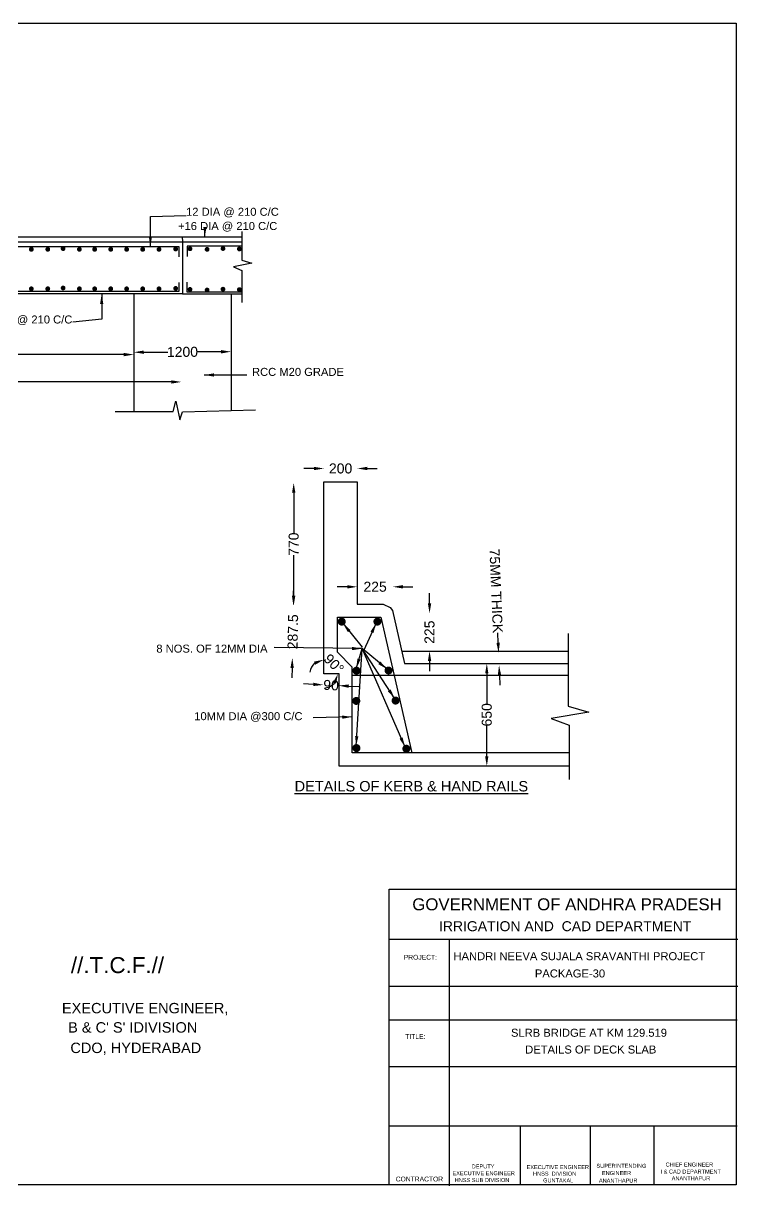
# Model space of a CAD drawing. Header units: millimetres. Extents: x 548 to 21194, y 1352 to 15884.
# Drawn here: x 12270 to 21194, y 1352 to 15884 of the extents above; entities that cross this region are included whole.
import ezdxf

# ---------------------------------------------------------------- set-up
doc = ezdxf.new("R2010")
doc.units = ezdxf.units.MM
doc.header["$MEASUREMENT"] = 0
for name, color, linetype in [('DIMENSION', 7, 'Continuous'), ('DRAWING', 7, 'Continuous'), ('TEXT', 7, 'Continuous')]:
    doc.layers.add(name, color=color, linetype=linetype)
doc.styles.get("Standard").update_dxf_attribs({"font": 'arial.ttf'})
doc.dimstyles.get("Standard").update_dxf_attribs({"dimtxt": 125, "dimasz": 125, "dimexe": 0.18, "dimexo": 0.0625, "dimgap": 0.09, "dimtad": 0, "dimdec": 0, "dimzin": 0, "dimdsep": 46, "dimtxsty": 'Standard', "dimcen": 0.09, "dimse1": 1, "dimse2": 1, "dimadec": 0, "dimazin": 0, "dimtfac": 1, "dimtdec": 0, "dimtofl": 0, "dimtmove": 0, "dimatfit": 3, "dimfxl": 1, "dimtolj": 1, "dimtzin": 0, "dimarcsym": 0})

# ---------------------------------------------------------------- blocks, each defined once
blk = doc.blocks.new('*D6')
at = {"layer": 'Defpoints', "color": 0, "transparency": 16777216}
for p in [(4667, 11792), (13652, 11786), (13651, 11742)]:
    blk.add_point(p, dxfattribs=at)
at = {"layer": 'DIMENSION', "color": 0, "lineweight": -2, "transparency": 16777216}
for p, q in [((4791, 11748), (8864, 11745)), ((13526, 11742), (9454, 11745))]:
    blk.add_line(p, q, dxfattribs=at)
at = {"layer": 'DIMENSION', "color": 0, "transparency": 16777216}
for points in [[(4791, 11769), (4791, 11727), (4666, 11748)], [(13526, 11763), (13526, 11721), (13651, 11742)]]:
    blk.add_solid(points, dxfattribs=at)
at = {"layer": 'DIMENSION', "color": 0, "transparency": 16777216, "insert": (9159, 11745), "char_height": 125, "attachment_point": 5, "rotation": 359.9617}
blk.add_mtext('\\A1;S=9000', dxfattribs=at)
blk = doc.blocks.new('*D7')
at = {"layer": 'Defpoints', "color": 0, "transparency": 16777216}
for p in [(4048, 11411), (14246, 11411), (14246, 11400)]:
    blk.add_point(p, dxfattribs=at)
at = {"layer": 'DIMENSION', "color": 0, "lineweight": -2, "transparency": 16777216}
for p, q in [((4172, 11400), (8918, 11400)), ((14121, 11400), (9376, 11400))]:
    blk.add_line(p, q, dxfattribs=at)
at = {"layer": 'DIMENSION', "color": 0, "transparency": 16777216}
for points in [[(4172, 11420), (4172, 11379), (4048, 11400)], [(14121, 11420), (14121, 11379), (14246, 11400)]]:
    blk.add_solid(points, dxfattribs=at)
at = {"layer": 'DIMENSION', "color": 0, "transparency": 16777216, "insert": (9147, 11400), "char_height": 125, "attachment_point": 5}
blk.add_mtext('\\A1;10180', dxfattribs=at)
blk = doc.blocks.new('*D8')
at = {"layer": 'Defpoints', "color": 0, "transparency": 16777216}
for p in [(14866, 11778), (14866, 11771), (13652, 11764)]:
    blk.add_point(p, dxfattribs=at)
at = {"layer": 'DIMENSION', "color": 0, "lineweight": -2, "transparency": 16777216}
for p, q in [((13776, 11772), (14078, 11774)), ((14741, 11777), (14439, 11776))]:
    blk.add_line(p, q, dxfattribs=at)
at = {"layer": 'DIMENSION', "color": 0, "transparency": 16777216}
for points in [[(13776, 11793), (13777, 11751), (13651, 11771)], [(14741, 11798), (14741, 11756), (14866, 11778)]]:
    blk.add_solid(points, dxfattribs=at)
at = {"layer": 'DIMENSION', "color": 0, "transparency": 16777216, "insert": (14259, 11775), "char_height": 125, "attachment_point": 5, "rotation": 0.3066}
blk.add_mtext('\\A1;1200', dxfattribs=at)
blk = doc.blocks.new('*D10')
at = {"layer": 'Defpoints', "color": 0, "transparency": 16777216}
for p in [(16442, 10318), (16026, 10150), (16442, 10150)]:
    blk.add_point(p, dxfattribs=at)
at = {"layer": 'DIMENSION', "color": 0, "lineweight": -2, "transparency": 16777216}
for p, q in [((15901, 10318), (15776, 10318)), ((16567, 10318), (16692, 10318))]:
    blk.add_line(p, q, dxfattribs=at)
at = {"layer": 'DIMENSION', "color": 0, "transparency": 16777216}
for points in [[(15901, 10339), (15901, 10297), (16026, 10318)], [(16567, 10339), (16567, 10297), (16442, 10318)]]:
    blk.add_solid(points, dxfattribs=at)
at = {"layer": 'DIMENSION', "color": 0, "transparency": 16777216, "insert": (16234, 10318), "char_height": 125, "attachment_point": 5}
blk.add_mtext('\\A1;200', dxfattribs=at)
blk = doc.blocks.new('*D11')
at = {"layer": 'Defpoints', "color": 0, "transparency": 16777216}
for p in [(16888, 8839), (16442, 8620), (16888, 8620)]:
    blk.add_point(p, dxfattribs=at)
at = {"layer": 'DIMENSION', "color": 0, "lineweight": -2, "transparency": 16777216}
for p, q in [((16317, 8839), (16192, 8839)), ((17012, 8839), (17138, 8839))]:
    blk.add_line(p, q, dxfattribs=at)
at = {"layer": 'DIMENSION', "color": 0, "transparency": 16777216}
for points in [[(16317, 8860), (16317, 8818), (16442, 8839)], [(17012, 8860), (17012, 8818), (16888, 8839)]]:
    blk.add_solid(points, dxfattribs=at)
at = {"layer": 'DIMENSION', "color": 0, "transparency": 16777216, "insert": (16665, 8839), "char_height": 125, "attachment_point": 5}
blk.add_mtext('\\A1;225', dxfattribs=at)
blk = doc.blocks.new('*D12')
at = {"layer": 'Defpoints', "color": 0, "transparency": 16777216}
for p in [(15616, 10140), (15616, 8604), (15648, 8604)]:
    blk.add_point(p, dxfattribs=at)
at = {"layer": 'DIMENSION', "color": 0, "lineweight": -2, "transparency": 16777216}
for p, q in [((15648, 10016), (15648, 9510)), ((15648, 8729), (15648, 9235))]:
    blk.add_line(p, q, dxfattribs=at)
at = {"layer": 'DIMENSION', "color": 0, "transparency": 16777216}
for points in [[(15628, 10016), (15669, 10016), (15648, 10140)], [(15628, 8729), (15669, 8729), (15648, 8604)]]:
    blk.add_solid(points, dxfattribs=at)
at = {"layer": 'DIMENSION', "color": 0, "transparency": 16777216, "insert": (15648, 9372), "char_height": 125, "attachment_point": 5, "rotation": 90}
blk.add_mtext('\\A1;770', dxfattribs=at)
blk = doc.blocks.new('*D13')
at = {"layer": 'Defpoints', "color": 0, "transparency": 16777216}
for p in [(15644, 8604), (15648, 8604), (15636, 7950)]:
    blk.add_point(p, dxfattribs=at)
at = {"layer": 'DIMENSION', "color": 0, "lineweight": -2, "transparency": 16777216}
for p, q in [((15647, 8729), (15649, 8854)), ((15629, 7826), (15626, 7701))]:
    blk.add_line(p, q, dxfattribs=at)
at = {"layer": 'DIMENSION', "color": 0, "transparency": 16777216}
for points in [[(15626, 8729), (15667, 8729), (15644, 8604)], [(15608, 7826), (15649, 7825), (15631, 7951)]]:
    blk.add_solid(points, dxfattribs=at)
at = {"layer": 'DIMENSION', "color": 0, "transparency": 16777216, "insert": (15638, 8277), "char_height": 125, "attachment_point": 5, "rotation": 88.8604}
blk.add_mtext('\\A1;287.5', dxfattribs=at)
blk = doc.blocks.new('*D14')
at = {"layer": 'Defpoints', "color": 0, "transparency": 16777216}
for p in [(17339, 8509), (17345, 8509), (17339, 8036)]:
    blk.add_point(p, dxfattribs=at)
at = {"layer": 'DIMENSION', "color": 0, "lineweight": -2, "transparency": 16777216}
for p, q in [((17345, 8634), (17345, 8759)), ((17345, 7911), (17345, 7786))]:
    blk.add_line(p, q, dxfattribs=at)
at = {"layer": 'DIMENSION', "color": 0, "transparency": 16777216}
for points in [[(17324, 8634), (17366, 8634), (17345, 8509)], [(17324, 7911), (17366, 7911), (17345, 8036)]]:
    blk.add_solid(points, dxfattribs=at)
at = {"layer": 'DIMENSION', "color": 0, "transparency": 16777216, "insert": (17345, 8272), "char_height": 125, "attachment_point": 5, "rotation": 90}
blk.add_mtext('\\A1;225', dxfattribs=at)
blk = doc.blocks.new('*D15')
at = {"layer": 'Defpoints', "color": 0, "transparency": 16777216}
for p in [(16026, 10150), (16026, 7753), (16026, 7753), (16178, 7841), (16217, 7753)]:
    blk.add_point(p, dxfattribs=at)
at = {"layer": 'DIMENSION', "color": 0, "lineweight": -2, "transparency": 16777216}
for start, end in [(131.6144, 173.2289), (276.7711, 318.3856)]:
    blk.add_arc((16026, 7753), 176, start, end, dxfattribs=at)
at = {"layer": 'DIMENSION', "color": 0, "transparency": 16777216}
for points in [[(15902, 7904), (15916, 7865), (16026, 7929)], [(16138, 7643), (16177, 7628), (16202, 7753)]]:
    blk.add_solid(points, dxfattribs=at)
at = {"layer": 'DIMENSION', "color": 0, "transparency": 16777216, "insert": (16150, 7877), "char_height": 125, "attachment_point": 5, "rotation": 315}
blk.add_mtext('\\A1;90°', dxfattribs=at)
blk = doc.blocks.new('*D16')
at = {"layer": 'Defpoints', "color": 0, "transparency": 16777216}
for p in [(18026, 7881), (18026, 6596), (18060, 6596)]:
    blk.add_point(p, dxfattribs=at)
at = {"layer": 'DIMENSION', "color": 0, "lineweight": -2, "transparency": 16777216}
for p, q in [((18060, 7756), (18060, 7377)), ((18060, 6721), (18060, 7100))]:
    blk.add_line(p, q, dxfattribs=at)
at = {"layer": 'DIMENSION', "color": 0, "transparency": 16777216}
for points in [[(18039, 7756), (18080, 7756), (18060, 7881)], [(18039, 6721), (18080, 6721), (18060, 6596)]]:
    blk.add_solid(points, dxfattribs=at)
at = {"layer": 'DIMENSION', "color": 0, "transparency": 16777216, "insert": (18060, 7239), "char_height": 125, "attachment_point": 5, "rotation": 90}
blk.add_mtext('\\A1;650', dxfattribs=at)
blk = doc.blocks.new('*D17')
at = {"layer": 'Defpoints', "color": 0, "transparency": 16777216}
for p in [(18118, 8010), (18207, 8014), (18125, 7855)]:
    blk.add_point(p, dxfattribs=at)
at = {"layer": 'DIMENSION', "color": 0, "lineweight": -2, "transparency": 16777216}
for p, q in [((18202, 8139), (18197, 8264)), ((18218, 7734), (18223, 7609))]:
    blk.add_line(p, q, dxfattribs=at)
at = {"layer": 'DIMENSION', "color": 0, "transparency": 16777216}
for points in [[(18223, 8140), (18181, 8138), (18207, 8014)], [(18239, 7735), (18197, 7733), (18213, 7859)]]:
    blk.add_solid(points, dxfattribs=at)
at = {"layer": 'DIMENSION', "color": 0, "transparency": 16777216, "insert": (18176, 8788), "char_height": 125, "attachment_point": 5, "rotation": 272.3126}
blk.add_mtext('\\A1;75MM THICK', dxfattribs=at)
blk = doc.blocks.new('*D31')
at = {"layer": 'Defpoints', "color": 0, "transparency": 16777216}
for p in [(16026, 7753), (16217, 7744), (16019, 7613)]:
    blk.add_point(p, dxfattribs=at)
at = {"layer": 'TEXT', "color": 0, "lineweight": -2, "transparency": 16777216}
for p, q in [((15894, 7619), (15769, 7625)), ((16335, 7598), (16460, 7592))]:
    blk.add_line(p, q, dxfattribs=at)
at = {"layer": 'TEXT', "color": 0, "transparency": 16777216}
for points in [[(15895, 7640), (15893, 7599), (16019, 7613)], [(16336, 7619), (16334, 7577), (16210, 7604)]]:
    blk.add_solid(points, dxfattribs=at)
at = {"layer": 'TEXT', "color": 0, "transparency": 16777216, "insert": (16115, 7609), "char_height": 125, "attachment_point": 5, "rotation": 357.2477}
blk.add_mtext('\\A1;90', dxfattribs=at)

msp = doc.modelspace()

# ---------------------------------------------------------------- linework, layer by layer
msp.add_lwpolyline([(21173.9, 1364.6), (548.5, 1364.6), (548.5, 15883.5), (21173.9, 15883.5)], close=True)
at = {"layer": 'DRAWING'}
for points in [[(14999.3, 13281.2), (14999.3, 12922), (15125.7, 12883.1), (14897.3, 12839.4), (14999.3, 12790.9), (14999.3, 12392.7)], [(1990.5, 13213.6), (14256.2, 13213.6), (14260.5, 13150.5)], [(4129.5, 12969.5), (4129.5, 13094.5), (14214, 13094.5), (14214, 12962.5)], [(14256.2, 13213.6), (14999.3, 13213.6)], [(14260.5, 13150.5), (14999.3, 13150.5)], [(14999.3, 13098.5), (14318, 13098.5), (14318, 12969)], [(14214, 12644), (14214, 12531), (4129.5, 12531), (4129.5, 12656)], [(14999.3, 12523), (14318, 12523), (14318, 12645)], [(13651.5, 12499.6), (13651.5, 11032)], [(14260.5, 12499.6), (14999.3, 12499.6)], [(14866, 12499.6), (14866, 11042.8)], [(13418, 11032), (14142, 11032), (14174.5, 11158), (14226, 10924.5), (14258.5, 11027.5), (15169.5, 11050.5)], [(19090.1, 6595.7), (16217.2, 6595.7), (16217.2, 7752.7), (16025.8, 7752.7), (16025.8, 10149.7), (16442.4, 10149.7), (16442.4, 8620.1), (16766.4, 8620.1), (16854.7, 8580.9), (16884.2, 8541.7), (17031.6, 7881.3), (19075.4, 7881.3)], [(19090.1, 6762.9), (16378.4, 6762.9), (16378.4, 7836.6), (16196.8, 8022.9), (16196.8, 8459.2), (16736.7, 8459.2), (17124.4, 6762.9)], [(19075.4, 8255.9), (19075.4, 7348.2), (19334.4, 7270.1), (18865.4, 7192), (19090.1, 7109.1), (19090.1, 6430.7)], [(16997.1, 8036), (19075.4, 8036)], [(16378.4, 7733.6), (19075.4, 7733.6)]]:
    msp.add_lwpolyline(points, dxfattribs=at)
msp.add_lwpolyline([(4058.8, 13150.5), (14260.5, 13150.5), (14260.5, 12499.6), (4058.8, 12499.6)], close=True, dxfattribs=at)
for points, const_width in [([(12356, 13057.5, 1), (12386, 13057.5, 1)], 30), ([(12561.5, 13057.5, 1), (12591.5, 13057.5, 1)], 30), ([(12753, 13067, 1), (12783, 13067, 1)], 30), ([(12956.5, 13057.5, 1), (12986.5, 13057.5, 1)], 30), ([(13147.5, 13057.5, 1), (13177.5, 13057.5, 1)], 30), ([(13348, 13057.5, 1), (13378, 13057.5, 1)], 30), ([(13546.5, 13057, 1), (13576.5, 13057, 1)], 30), ([(13747.5, 13057, 1), (13777.5, 13057, 1)], 30), ([(13951, 13057, 1), (13981, 13057, 1)], 30), ([(14159, 13062, 1), (14189, 13062, 1)], 30), ([(14338, 13064.5, 1), (14368, 13064.5, 1)], 30), ([(14551.5, 13057, 1), (14581.5, 13057, 1)], 30), ([(14750, 13067, 1), (14780, 13067, 1)], 30), ([(14954.5, 13062, 1), (14984.5, 13062, 1)], 30), ([(12356, 12564.6, 1), (12386, 12564.6, 1)], 30), ([(12561.5, 12564.6, 1), (12591.5, 12564.6, 1)], 30), ([(12753, 12574.1, 1), (12783, 12574.1, 1)], 30), ([(12956.5, 12564.6, 1), (12986.5, 12564.6, 1)], 30), ([(13147.5, 12564.6, 1), (13177.5, 12564.6, 1)], 30), ([(13348, 12564.6, 1), (13378, 12564.6, 1)], 30), ([(13546.5, 12564.1, 1), (13576.5, 12564.1, 1)], 30), ([(13747.5, 12564.1, 1), (13777.5, 12564.1, 1)], 30), ([(13951, 12564.1, 1), (13981, 12564.1, 1)], 30), ([(14159, 12569.1, 1), (14189, 12569.1, 1)], 30), ([(14338, 12556.5, 1), (14368, 12556.5, 1)], 30), ([(14551.5, 12549, 1), (14581.5, 12549, 1)], 30), ([(14750, 12559, 1), (14780, 12559, 1)], 30), ([(14954.5, 12554, 1), (14984.5, 12554, 1)], 30), ([(16223.1, 8404, 1), (16273.1, 8404, 1)], 50), ([(16668.7, 8404, 1), (16718.7, 8404, 1)], 50), ([(16407.1, 7790.4, 1), (16457.1, 7790.4, 1)], 50), ([(16807.7, 7792.5, 1), (16857.7, 7792.5, 1)], 50), ([(16405, 7412.7, 1), (16455, 7412.7, 1)], 50), ([(16895.6, 7416.8, 1), (16945.6, 7416.8, 1)], 50), ([(16407.1, 6823, 1), (16457.1, 6823, 1)], 50), ([(17030.6, 6814.8, 1), (17080.6, 6814.8, 1)], 50)]:
    msp.add_lwpolyline(points, format="xyb", close=True, dxfattribs=dict(at, const_width=const_width))
at = {"layer": 'TEXT'}
for p, q in [((16844.8, 4432.6), (21193.5, 4432.6)), ((17590.7, 4429.7), (17590.7, 1352.4)), ((16844.1, 3846.1), (21194.1, 3846.1)), ((16845.2, 3424.6), (21187.7, 3424.6)), ((16845.2, 2841.4), (21179.9, 2841.4)), ((16837.4, 2102.8), (21187.7, 2102.8)), ((18477.7, 2105.9), (18477.7, 1368.8)), ((19352.9, 2092.2), (19352.9, 1360)), ((20144.9, 2099.8), (20144.9, 1367.6))]:
    msp.add_line(p, q, dxfattribs=at)
msp.add_lwpolyline([(16840.4, 5058.9), (21173.9, 5058.9), (21173.9, 1364.6), (16840.4, 1364.6)], close=True, dxfattribs=at)

# ---------------------------------------------------------------- texts
for s, height, p in [('12 DIA @ 210 C/C', 100, (14303.8, 13477)), ('+16 DIA @ 210 C/C', 100, (14203.3, 13299)), ('25 DIA @ 210 C/C', 100, (11724.8, 12130.5)), ('RCC M20 GRADE', 100, (15127.3, 11475.5)), ('8 NOS. OF 12MM DIA', 100, (13932.3, 8016.5)), ('10MM DIA @300 C/C', 100, (14405.8, 7172)), ('%%UDETAILS OF KERB & HAND RAILS', 130, (15659.7, 6281.6)), ('GOVERNMENT OF ANDHRA PRADESH', 150, (17129.4, 4795.2)), ('IRRIGATION AND  CAD DEPARTMENT', 125, (17462.3, 4534.3)), ('//.T.C.F.//', 200, (12865.5, 4010.5)), ('                        PROJECT:', 60, (16464.5, 4178.6)), ('HANDRI NEEVA SUJALA SRAVANTHI PROJECT', 100, (17643.5, 4172)), ('                 PACKAGE-30', 100, (18000.8, 3956)), ('EXECUTIVE ENGINEER,', 130, (12753.7, 3507.6)), ("B & C' S' IDIVISION", 130, (12830.9, 3266.7)), ('                          TITLE:', 60, (16435.7, 3188.6)), ('               SLRB BRIDGE AT KM 129.519', 100, (17779.9, 3214.8)), ('CDO, HYDERABAD', 130, (12858.9, 3010.9)), ('                  DETAILS OF DECK SLAB', 100, (17840.8, 3005.2)), ('DEPUTY', 50, (17871.5, 1568.9)), ('EXECUTIVE ENGINEER', 50, (18556.5, 1560.3)), ('SUPERINTENDING', 50, (19429.2, 1576.5)), ('CHIEF ENGINEER', 50, (20293.1, 1592.4)), ('                        CONTRACTOR', 60, (16364.1, 1406.5)), ('EXECUTIVE ENGINEER', 50, (17631, 1484.3)), ('HNSS  DIVISION', 50, (18637.5, 1478.7)), ('ENGINEER', 50, (19497.6, 1486)), ('I & CAD DEPARTMENT', 50, (20230.6, 1504.4)), ('ANANTHAPUR', 50, (20369.1, 1420.7)), ('HNSS SUB DIVISION', 50, (17659, 1398.7)), ('GUNTAKAL', 50, (18763.7, 1393.4)), ('ANANTHAPUR', 50, (19460, 1392.2))]:
    msp.add_text(s, height=height, dxfattribs=at).set_placement(p)

# ---------------------------------------------------------------- dimensions: what is measured, and where the dimension line sits
at = {"layer": 'DIMENSION'}
for p1, p2, distance, text, picture, middle in [((4666.5, 11791.5), (13651.5, 11785.5), -43.3, 'S=9000', '*D6', (9159, 11745.2)), ((13651.5, 11764.5), (14866, 11771), 7, '1200', '*D8', (14258.7, 11774.7)), ((4047.5, 11411), (14246, 11411), -11.5, '10180', '*D7', (9146.8, 11399.5)), ((16025.8, 10149.7), (16442.4, 10149.7), 168.3, '200', '*D10', (16234.1, 10318)), ((15616.5, 10140.5), (15616.5, 8604), 32, '770', '*D12', (15648.5, 9372.3)), ((16442.4, 8620.1), (16887.5, 8620.1), 218.9, '225', '*D11', (16665, 8839)), ((15635.5, 7950.5), (15648.5, 8604), 4.4, '287.5', '*D13', (15637.7, 8277.3)), ((17339, 8036), (17339, 8509), -6, '225', '*D14', (17345, 8272.5)), ((18026, 7881.3), (18026, 6595.7), 33.5, '650', '*D16', (18059.5, 7238.5))]:
    dim = msp.add_aligned_dim(p1=p1, p2=p2, distance=distance, text=text, dimstyle='Standard', dxfattribs=at)
    dim.commit()
    dim.dimension.update_dxf_attribs({"geometry": picture, "text_midpoint": middle})
dim = msp.add_angular_dim_2l(base=(16178.1, 7840.7), line1=((16025.8, 7752.7), (16025.8, 10149.7)), line2=((16217.2, 7752.7), (16025.8, 7752.7)), dimstyle='Standard', dxfattribs=at)
dim.commit()
dim.dimension.update_dxf_attribs({"geometry": '*D15', "text_midpoint": (16150.2, 7877.1)})
dim = msp.add_linear_dim(base=(18206.9, 8013.8), p1=(18124.7, 7855.5), p2=(18118.5, 8010.2), angle=92.31256, text='75MM THICK', dimstyle='Standard', dxfattribs=at)
dim.commit()
dim.dimension.update_dxf_attribs({"geometry": '*D17', "text_midpoint": (18175.6, 8787.7), "dimtype": 161})
at = {"layer": 'TEXT'}
dim = msp.add_aligned_dim(p1=(16217.2, 7743.5), p2=(16025.8, 7752.7), distance=139.5, text='90', dimstyle='Standard', dxfattribs=at)
dim.commit()
dim.dimension.update_dxf_attribs({"geometry": '*D31', "text_midpoint": (16114.8, 7608.8)})

# ---------------------------------------------------------------- leaders
msp.add_leader([(14539, 13213.6), (14539, 13284)], dimstyle='Standard', override={"dimgap": 0.09, "dimtad": 0})
for points in [[(13858.5, 13094.5), (13858.5, 13466), (14304.5, 13480.5)], [(13250, 12499.6), (13250, 12183.5), (12891.5, 12146.5)], [(14529.5, 11487), (15062, 11487)], [(16262.2, 8383.4), (16502, 8085.5)], [(16678.2, 8384.5), (16523.7, 8048.1)], [(16502, 8066), (15403.5, 8080.5)], [(16427.9, 6847.6), (16502, 8066)], [(16428.2, 7815.1), (16502, 8066)], [(17039.1, 6833.6), (16502, 8066)], [(16910.8, 7439.8), (16502, 8066)], [(16814.4, 7809.5), (16502, 8066)], [(16378.4, 7212.5), (15891.5, 7202.5)]]:
    msp.add_leader(points, dimstyle='Standard', override={"dimgap": 0.09, "dimtad": 0}, dxfattribs=at)

doc.saveas('drawing.dxf')
